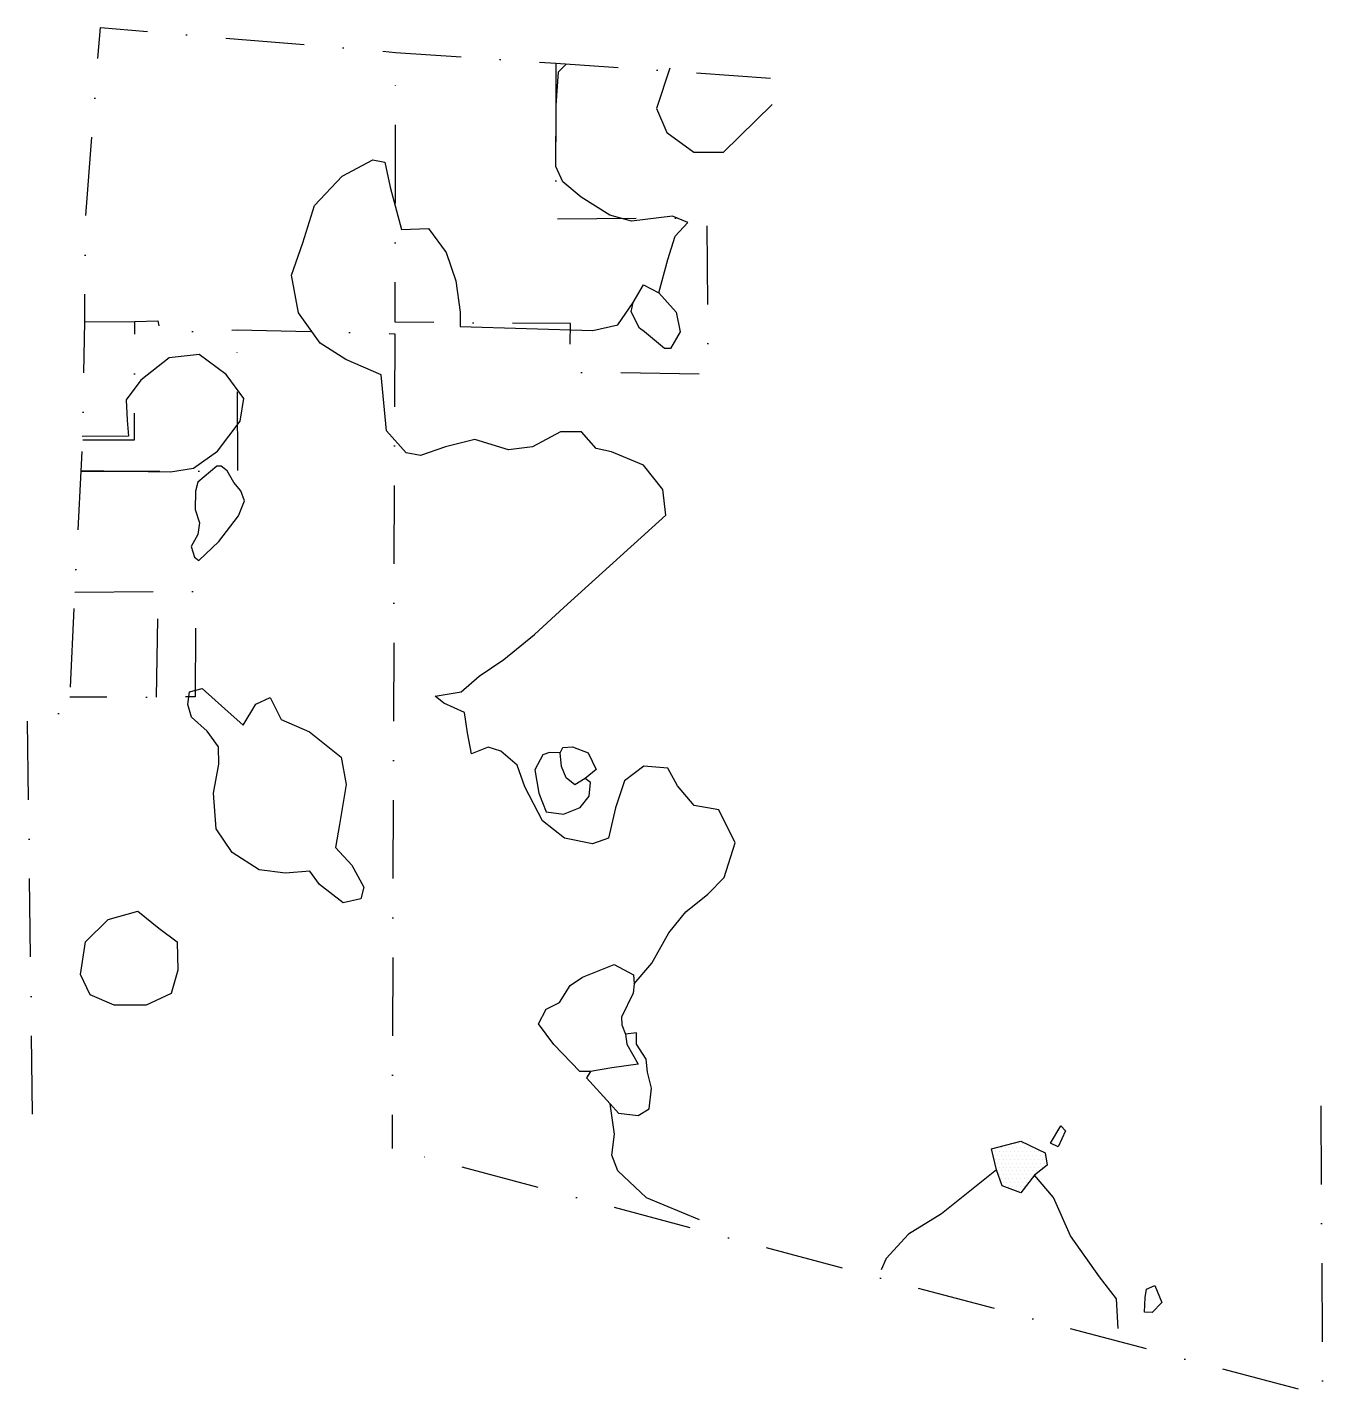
# Model space of a CAD drawing. Header units: metres. Extents: x 383 to 795, y -1733 to -1297.
import ezdxf

# ---------------------------------------------------------------- set-up
doc = ezdxf.new("R2010")
doc.units = ezdxf.units.M
doc.header["$LTSCALE"] = 25
doc.header["$MEASUREMENT"] = 0
doc.linetypes.add('STRICHPUNKTX2', pattern=[2, 1, -0.5, 0, -0.5])
doc.layers.get('0').update_dxf_attribs({"linetype": 'CONTINUOUS'})
for name, color, linetype in [('BEFUND', 1, 'CONTINUOUS'), ('GRABUNGSGRENZE', 3, 'STRICHPUNKTX2'), ('STEINE', 4, 'CONTINUOUS'), ('STEINESCHRAFF', 4, 'CONTINUOUS')]:
    doc.layers.add(name, color=color, linetype=linetype)

# ---------------------------------------------------------------- blocks, each defined once
blk = doc.blocks.new('*X1')
at = {"color": 0}
for p, q in [((691.25, -1655), (691.25, -1655)), ((691.875, -1653.75), (691.875, -1653.75)), ((692.5, -1655), (692.5, -1655)), ((693.125, -1653.75), (693.125, -1653.75)), ((693.75, -1655), (693.75, -1655)), ((694.375, -1653.75), (694.375, -1653.75)), ((695, -1655), (695, -1655)), ((695.625, -1653.75), (695.625, -1653.75)), ((696.25, -1655), (696.25, -1655)), ((696.875, -1653.75), (696.875, -1653.75)), ((697.5, -1652.5), (697.5, -1652.5)), ((697.5, -1655), (697.5, -1655)), ((698.125, -1653.75), (698.125, -1653.75)), ((698.75, -1652.5), (698.75, -1652.5)), ((698.75, -1655), (698.75, -1655)), ((699.375, -1653.75), (699.375, -1653.75)), ((700, -1652.5), (700, -1652.5)), ((700, -1655), (700, -1655)), ((700.625, -1653.75), (700.625, -1653.75)), ((701.25, -1655), (701.25, -1655)), ((701.875, -1653.75), (701.875, -1653.75)), ((702.5, -1655), (702.5, -1655)), ((703.125, -1653.75), (703.125, -1653.75)), ((703.75, -1655), (703.75, -1655)), ((705, -1655), (705, -1655)), ((690.625, -1656.25), (690.625, -1656.25)), ((691.25, -1657.5), (691.25, -1657.5)), ((691.875, -1656.25), (691.875, -1656.25)), ((691.875, -1658.75), (691.875, -1658.75)), ((692.5, -1657.5), (692.5, -1657.5)), ((692.5, -1660), (692.5, -1660)), ((693.125, -1656.25), (693.125, -1656.25)), ((693.125, -1658.75), (693.125, -1658.75)), ((693.75, -1657.5), (693.75, -1657.5)), ((693.75, -1660), (693.75, -1660)), ((694.375, -1656.25), (694.375, -1656.25)), ((694.375, -1658.75), (694.375, -1658.75)), ((695, -1657.5), (695, -1657.5)), ((695, -1660), (695, -1660)), ((695.625, -1656.25), (695.625, -1656.25)), ((695.625, -1658.75), (695.625, -1658.75)), ((696.25, -1657.5), (696.25, -1657.5)), ((696.25, -1660), (696.25, -1660)), ((696.875, -1656.25), (696.875, -1656.25)), ((696.875, -1658.75), (696.875, -1658.75)), ((697.5, -1657.5), (697.5, -1657.5)), ((697.5, -1660), (697.5, -1660)), ((698.125, -1656.25), (698.125, -1656.25)), ((698.125, -1658.75), (698.125, -1658.75)), ((698.75, -1657.5), (698.75, -1657.5)), ((698.75, -1660), (698.75, -1660)), ((699.375, -1656.25), (699.375, -1656.25)), ((699.375, -1658.75), (699.375, -1658.75)), ((700, -1657.5), (700, -1657.5)), ((700, -1660), (700, -1660)), ((700.625, -1656.25), (700.625, -1656.25)), ((700.625, -1658.75), (700.625, -1658.75)), ((701.25, -1657.5), (701.25, -1657.5)), ((701.25, -1660), (701.25, -1660)), ((701.875, -1656.25), (701.875, -1656.25)), ((701.875, -1658.75), (701.875, -1658.75)), ((702.5, -1657.5), (702.5, -1657.5)), ((702.5, -1660), (702.5, -1660)), ((703.125, -1656.25), (703.125, -1656.25)), ((703.125, -1658.75), (703.125, -1658.75)), ((703.75, -1657.5), (703.75, -1657.5)), ((703.75, -1660), (703.75, -1660)), ((704.375, -1656.25), (704.375, -1656.25)), ((704.375, -1658.75), (704.375, -1658.75)), ((705, -1657.5), (705, -1657.5)), ((705, -1660), (705, -1660)), ((705.625, -1656.25), (705.625, -1656.25)), ((705.625, -1658.75), (705.625, -1658.75)), ((706.25, -1657.5), (706.25, -1657.5)), ((706.25, -1660), (706.25, -1660)), ((706.875, -1656.25), (706.875, -1656.25)), ((706.875, -1658.75), (706.875, -1658.75)), ((707.5, -1657.5), (707.5, -1657.5)), ((691.875, -1661.25), (691.875, -1661.25)), ((692.5, -1662.5), (692.5, -1662.5)), ((693.125, -1661.25), (693.125, -1661.25)), ((693.125, -1663.75), (693.125, -1663.75)), ((693.75, -1662.5), (693.75, -1662.5)), ((694.375, -1661.25), (694.375, -1661.25)), ((694.375, -1663.75), (694.375, -1663.75)), ((695, -1662.5), (695, -1662.5)), ((695.625, -1661.25), (695.625, -1661.25)), ((695.625, -1663.75), (695.625, -1663.75)), ((696.25, -1662.5), (696.25, -1662.5)), ((696.875, -1661.25), (696.875, -1661.25)), ((696.875, -1663.75), (696.875, -1663.75)), ((697.5, -1662.5), (697.5, -1662.5)), ((698.125, -1661.25), (698.125, -1661.25)), ((698.125, -1663.75), (698.125, -1663.75)), ((698.75, -1662.5), (698.75, -1662.5)), ((699.375, -1661.25), (699.375, -1661.25)), ((699.375, -1663.75), (699.375, -1663.75)), ((700, -1662.5), (700, -1662.5)), ((700.625, -1661.25), (700.625, -1661.25)), ((700.625, -1663.75), (700.625, -1663.75)), ((701.25, -1662.5), (701.25, -1662.5)), ((701.875, -1661.25), (701.875, -1661.25)), ((701.875, -1663.75), (701.875, -1663.75)), ((702.5, -1662.5), (702.5, -1662.5)), ((703.125, -1661.25), (703.125, -1661.25)), ((703.75, -1662.5), (703.75, -1662.5)), ((704.375, -1661.25), (704.375, -1661.25)), ((693.75, -1665), (693.75, -1665)), ((694.375, -1666.25), (694.375, -1666.25)), ((695, -1665), (695, -1665)), ((695.625, -1666.25), (695.625, -1666.25)), ((696.25, -1665), (696.25, -1665)), ((696.875, -1666.25), (696.875, -1666.25)), ((697.5, -1665), (697.5, -1665)), ((697.5, -1667.5), (697.5, -1667.5)), ((698.125, -1666.25), (698.125, -1666.25)), ((698.75, -1665), (698.75, -1665)), ((698.75, -1667.5), (698.75, -1667.5)), ((699.375, -1666.25), (699.375, -1666.25)), ((700, -1665), (700, -1665)), ((700.625, -1666.25), (700.625, -1666.25)), ((701.25, -1665), (701.25, -1665))]:
    blk.add_line(p, q, dxfattribs=at)

msp = doc.modelspace()

# ---------------------------------------------------------------- linework, layer by layer
at = {"layer": 'BEFUND'}
for points in [[(584.2, -1381.59), (586.98, -1370.97), (589.4, -1363.54), (593.34, -1359.18), (588.46, -1357.18), (575.42, -1358.76), (568.56, -1356.85), (559.47, -1351.12), (553.63, -1346.21), (551.41, -1341.37), (551.43, -1321.87), (552.23, -1311.18), (554.68, -1308.75)], [(587.66, -1309.99), (583.39, -1322.9), (586.72, -1330.5), (595.3, -1336.79), (604.77, -1336.77), (620.2, -1321.56)], [(497.5, -1425.52), (495.74, -1407.65), (484.55, -1402.77), (476.33, -1397.65), (469.44, -1387.95), (467.24, -1375.98), (470.84, -1365.66), (474.5, -1353.76), (483.29, -1344.38), (493.13, -1339.17), (496.89, -1339.9), (498.6, -1347.9), (502.21, -1361.35), (510.82, -1361.12), (516.49, -1368.68), (519.51, -1377.8), (520.95, -1387.73)], [(520.95, -1387.73), (520.94, -1392.26), (563.13, -1393.53), (571.08, -1391.78), (575.99, -1384.67)], [(400.34, -1438.15), (428.64, -1438.61), (436.02, -1437.46), (443.68, -1431.99), (450.89, -1422.4), (452.03, -1415.23), (446.41, -1407.62), (437.78, -1401.23), (428.26, -1402.31), (419.27, -1409.36), (414.52, -1415.65), (414.9, -1422.17), (415.29, -1427.26), (400.58, -1427.31)], [(576.33, -1601.62), (581.96, -1595.08), (587.39, -1585.37), (592.7, -1578.72), (599.8, -1573.15), (604.96, -1567.77), (608.41, -1556.74), (603.26, -1546.28), (595.37, -1544.88), (590.15, -1538.55), (587.07, -1532.94), (579.43, -1532.3), (573.26, -1536.96), (570.38, -1545.56), (568.1, -1555.27), (563, -1557.08), (554.1, -1555.22), (547.1, -1549.7), (541.49, -1538.94), (539.02, -1532.06), (533.84, -1527.51), (529.77, -1526.27), (524.52, -1528.39), (523.27, -1521.72), (522.33, -1515.25), (515.72, -1512.22), (512.93, -1510.02), (521.18, -1508.68), (526.9, -1503.66), (534.81, -1498.39), (544.56, -1490.39), (553.91, -1481.77), (586.39, -1452.41), (585.45, -1444.16), (579.32, -1436.5), (569.05, -1432.19), (564.17, -1431.1), (559.55, -1425.79), (552.84, -1425.87), (543.91, -1430.62), (536.27, -1431.61), (525.59, -1428.32), (516.27, -1430.63), (508.22, -1433.35), (503.69, -1432.52), (497.5, -1425.52)], [(444, -1526.12), (440.3, -1521.17), (435.38, -1516.72), (434.22, -1512.74), (434.7, -1508.62), (438.72, -1507.62), (445.93, -1514.11), (451.86, -1519.22), (455.86, -1512.57), (460.45, -1510.5), (463.94, -1517.43), (472.93, -1521.38), (483.03, -1529.51), (484.63, -1538.12), (482.45, -1550.94), (481.2, -1558.27), (486.42, -1563.89), (490.26, -1570.87), (489.28, -1574.59), (483.63, -1575.89), (476.12, -1570.06), (473.03, -1565.77), (465.29, -1566.36), (456.94, -1565.36), (448.36, -1559.78), (443.25, -1552.33), (442.42, -1540.92), (444.03, -1531.72), (444, -1526.12)], [(403.15, -1605.18), (400.01, -1598.65), (401.58, -1588.32), (408.78, -1581.17), (418.31, -1578.46), (424.91, -1583.93), (430.8, -1588.32), (431.02, -1597.28), (428.91, -1604.76), (420.9, -1608.4), (410.72, -1608.46), (403.15, -1605.18)], [(570.07, -1649.55), (568.71, -1639.87)], [(597.05, -1676.8), (580.22, -1669.81), (571.12, -1661.2), (569.24, -1656.26), (570.07, -1649.55)], [(691.7, -1660.9), (674.18, -1674.92), (663.64, -1681.42), (656.51, -1689.14), (656.51, -1689.14), (654.93, -1692.7)], [(730.35, -1711.47), (729.91, -1701.95), (724.47, -1694.98), (715.18, -1681.89), (709.8, -1669.67), (703.81, -1662.59)]]:
    msp.add_lwpolyline(points, dxfattribs=at)
at = {"layer": 'GRABUNGSGRENZE', "flags": 128}
for points in [[(384.79, -1643.19), (383.11, -1515.36), (397, -1515.67), (396.67, -1510.37), (398.21, -1476.88), (400.23, -1438.35), (400.73, -1428.38), (401.37, -1390.76), (401.53, -1359.76), (406.34, -1297.02), (500.33, -1304.99), (551.37, -1308.43), (619.67, -1313.15)], [(551.37, -1308.43), (551.4, -1358.01), (599.45, -1357.67), (599.89, -1407.46), (555.91, -1406.89), (556.01, -1391.32), (500.22, -1390.91), (500.33, -1304.99)], [(400.23, -1438.35), (450.07, -1438.38), (449.87, -1393.38)], [(400.73, -1428.38), (417.17, -1428.44), (417.3, -1390.72)], [(401.37, -1390.76), (417.3, -1390.72), (424.69, -1390.44), (425.28, -1394.21), (449.87, -1393.38), (500.06, -1394.58), (499.24, -1654.14)], [(398.21, -1476.88), (424.83, -1476.72), (436.64, -1476.66), (436.57, -1510.26), (424.2, -1510.37), (396.67, -1510.37)], [(424.2, -1510.37), (424.83, -1476.72)], [(794.9, -1640.53), (795.5, -1732.82), (499.24, -1654.14)]]:
    msp.add_lwpolyline(points, dxfattribs=at)
at = {"layer": 'STEINE'}
for points in [[(575.99, -1384.67), (579.27, -1379.03), (584.2, -1381.59), (589.72, -1387.72), (590.92, -1393.94), (587.85, -1399.27), (585.92, -1399.32), (579.62, -1394), (578, -1392.82), (575.32, -1387.57), (575.99, -1384.67)], [(443.46, -1436.73), (437.33, -1441.85), (436.66, -1444.7), (436.58, -1450.6), (437.94, -1454.83), (437.37, -1458.54), (435.27, -1462.4), (436.33, -1465.77), (437.65, -1466.84), (444.08, -1460.76), (450.32, -1452.58), (452.27, -1447.86), (451.11, -1444.65), (448.83, -1441.94), (446.71, -1438.22), (444.78, -1436.73), (443.46, -1436.73)], [(552.72, -1528.03), (549.31, -1528.02), (547.27, -1528.73), (544.66, -1533.5), (545.91, -1540.94), (548.28, -1546.85), (553.82, -1547.63), (559.07, -1545.52), (561.99, -1541.86), (562.41, -1537.54), (560.69, -1536.26)], [(560.69, -1536.26), (557.42, -1538.28), (554.63, -1536.03), (553.12, -1532.41), (552.72, -1528.03), (553.54, -1526.41), (556.65, -1526.21), (561.68, -1528.07), (564.16, -1533.42), (560.69, -1536.26)], [(573.58, -1617.7), (573.92, -1620.91), (577.62, -1627.28), (569.21, -1628.42), (562.44, -1629.62), (559.03, -1629.61), (550.71, -1621.03), (545.85, -1614.39), (548.26, -1609.72), (552.54, -1607.65), (555.92, -1602.16), (559.85, -1599.48), (569.94, -1595.54), (576.09, -1598.77), (576.33, -1601.62), (576.02, -1604.68), (572.22, -1612.25), (572.37, -1614.69), (573.58, -1617.7)], [(562.44, -1629.62), (561.11, -1631.6), (568.71, -1639.87), (571.35, -1642.89), (577.61, -1643.57), (581.13, -1641.45), (581.81, -1634.88), (580.56, -1629.79), (580.12, -1625.61), (577.03, -1620.92)], [(577.03, -1620.92), (577.04, -1617.25), (573.58, -1617.7)], [(712.17, -1646.88), (713.59, -1648.46), (711.3, -1653.6), (708.85, -1652.42), (712.17, -1646.88)], [(691.7, -1660.9), (690.08, -1654.18), (699.39, -1651.75), (707.17, -1655.52), (707.83, -1659.44), (703.81, -1662.59), (699.37, -1668.23), (693.47, -1666.04), (691.7, -1660.9)], [(742.07, -1697.75), (744.3, -1703.19), (741.25, -1706.39), (738.75, -1706.19), (739.01, -1701.56), (739.47, -1698.86), (742.07, -1697.75)]]:
    msp.add_lwpolyline(points, dxfattribs=at)

# ---------------------------------------------------------------- block references
at = {"layer": 'STEINESCHRAFF'}
msp.add_blockref('*X1', (0, 0), dxfattribs=at)

doc.saveas('drawing.dxf')
